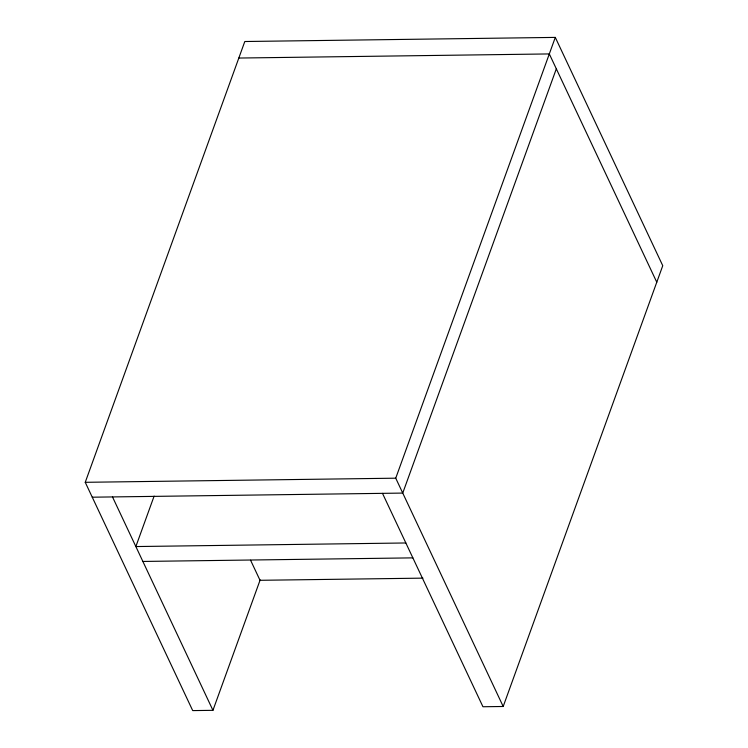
<?xml version="1.0" encoding="UTF-8"?>
<svg xmlns="http://www.w3.org/2000/svg" width="748" height="748" viewBox="0 0 748 748"><rect width="100%" height="100%" fill="white"/><g stroke="black" fill="none" stroke-linecap="round" stroke-linejoin="round"><path stroke-width="1.12" d="M260.173 579.878L212.946 710.329L192.704 710.6L85.244 482.31L244.802 41.514L555.297 37.4L662.756 265.69L503.198 706.486L482.946 706.748L382.49 493.353M154.116 496.13L135.856 546.554L405.855 542.973M503.198 706.486L395.739 478.187L555.297 37.4M556.325 68.816L402.742 493.082L92.247 497.196M238.818 58.045L549.312 53.931L656.781 282.22M85.244 482.31L395.739 478.187M142.868 561.449L412.868 557.868M422.947 578.139L260.024 580.298L250.58 560.233M112.499 496.924L212.946 710.329"/></g></svg>
